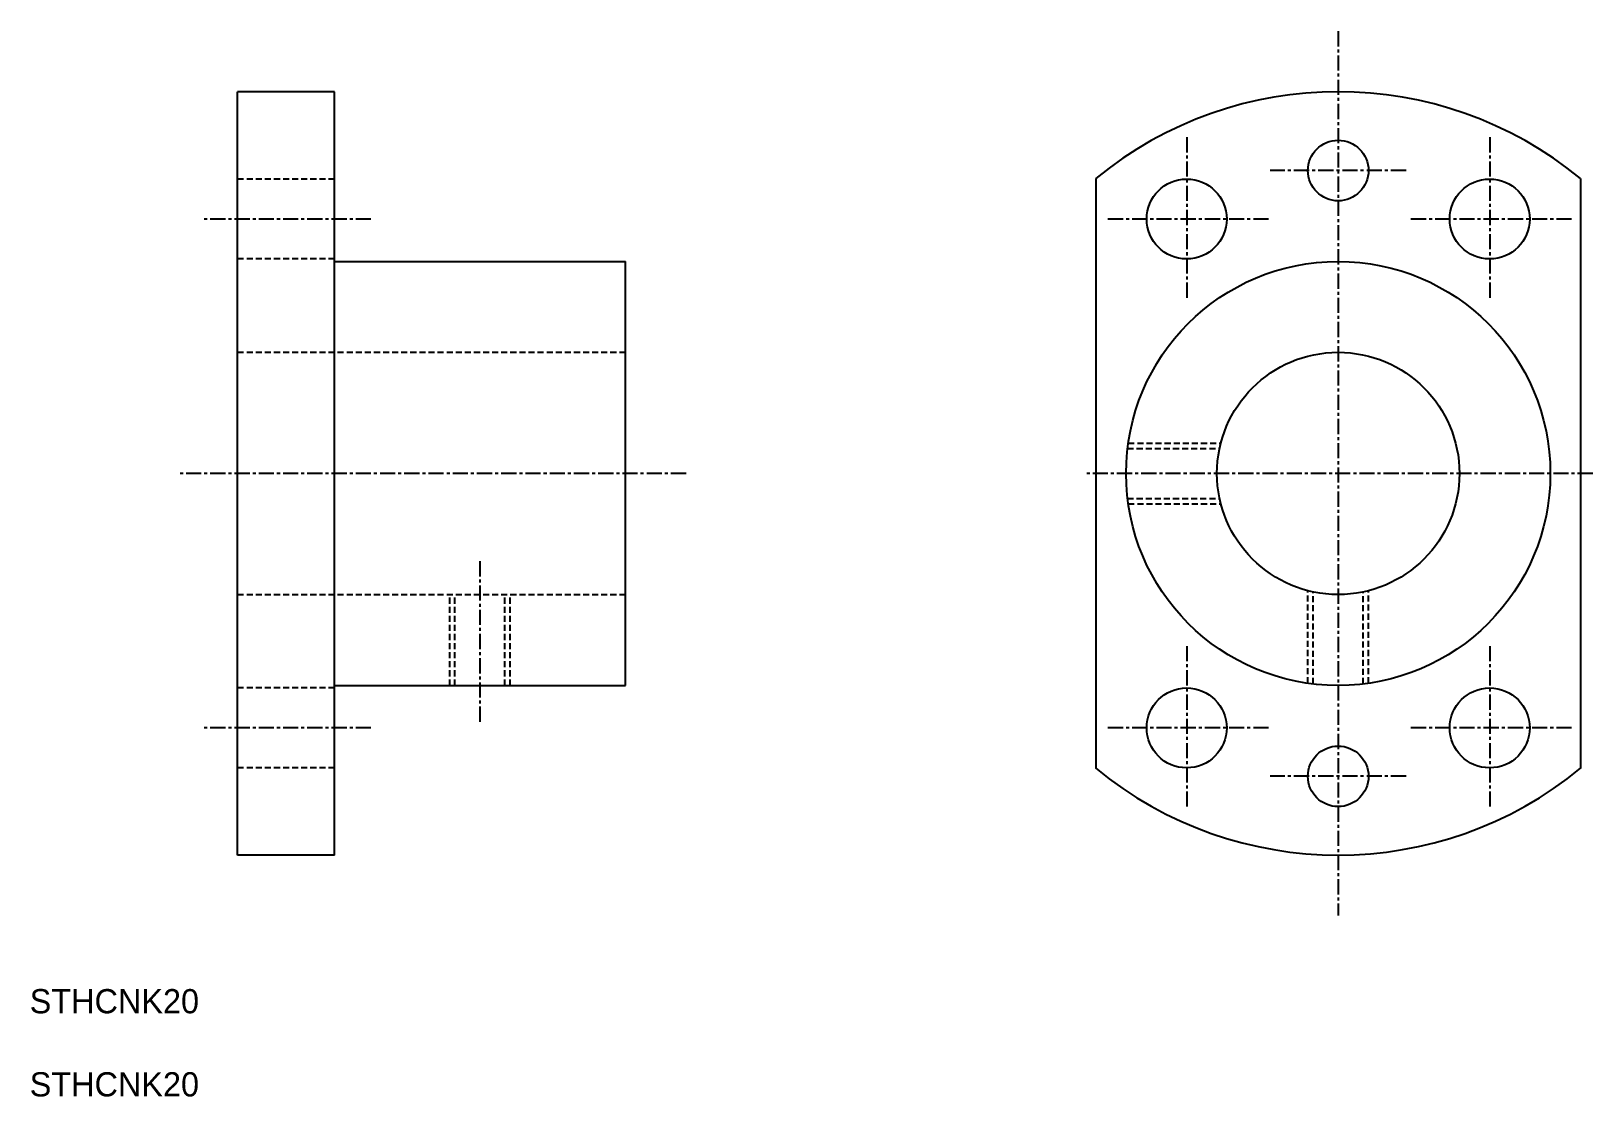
# Model space of a CAD drawing. Extents: x 73 to 202, y 48 to 136.
import ezdxf

# ---------------------------------------------------------------- set-up
doc = ezdxf.new("R2010")
doc.units = 0
doc.linetypes.add('CENTER', pattern=[2, 1.25, -0.25, 0.25, -0.25])
doc.linetypes.add('DASHED', pattern=[0.75, 0.5, -0.25])
doc.layers.get('0').update_dxf_attribs({"linetype": 'CONTINUOUS'})
doc.layers.add('CENTER', color=1, linetype='CENTER')

msp = doc.modelspace()

# ---------------------------------------------------------------- linework, layer by layer
at = {"color": 7, "linetype": 'CONTINUOUS'}
for p, q in [((89.91, 68.25), (89.91, 131.25)), ((97.91, 131.25), (89.91, 131.25)), ((97.91, 68.25), (97.91, 131.25)), ((160.71, 124.09), (160.71, 75.41)), ((200.71, 124.09), (200.71, 75.41)), ((97.91, 117.25), (121.91, 117.25)), ((121.91, 82.25), (121.91, 117.25)), ((97.91, 82.25), (121.91, 82.25)), ((97.91, 68.25), (89.91, 68.25))]:
    msp.add_line(p, q, dxfattribs=at)
at = {"color": 3, "linetype": 'DASHED'}
for p, q in [((97.91, 124.05), (89.91, 124.05)), ((97.91, 117.45), (89.91, 117.45)), ((89.91, 109.75), (121.91, 109.75)), ((163.33, 101.82), (170.93, 101.82)), ((163.39, 102.25), (171.03, 102.25)), ((163.33, 97.68), (170.93, 97.68)), ((163.39, 97.25), (171.03, 97.25)), ((89.91, 89.75), (121.91, 89.75)), ((107.41, 82.25), (107.41, 89.75)), ((107.84, 82.25), (107.84, 89.75)), ((111.97, 82.25), (111.97, 89.75)), ((112.41, 82.25), (112.41, 89.75)), ((178.21, 82.43), (178.21, 90.07)), ((178.64, 82.37), (178.64, 89.97)), ((182.78, 82.37), (182.78, 89.97)), ((183.21, 82.43), (183.21, 90.07)), ((97.91, 82.05), (89.91, 82.05)), ((97.91, 75.45), (89.91, 75.45))]:
    msp.add_line(p, q, dxfattribs=at)
at = {"color": 7, "linetype": 'CONTINUOUS'}
for centre, radius in [((180.71, 124.75), 2.5), ((168.21, 120.75), 3.3), ((193.21, 120.75), 3.3), ((180.71, 99.75), 17.5), ((180.71, 99.75), 10), ((168.21, 78.75), 3.3), ((193.21, 78.75), 3.3), ((180.71, 74.75), 2.5)]:
    msp.add_circle(centre, radius, dxfattribs=at)
for start, end in [(50.5859, 129.4141), (230.5859, 309.4141)]:
    msp.add_arc((180.71, 99.75), 31.5, start, end, dxfattribs=at)
at = {"layer": 'CENTER', "color": 1, "linetype": 'CENTER'}
for p, q in [((180.71, 136.25), (180.71, 63.25)), ((168.21, 127.5), (168.21, 114)), ((193.21, 127.5), (193.21, 114)), ((186.31, 124.75), (175.11, 124.75)), ((100.91, 120.75), (86.91, 120.75)), ((174.96, 120.75), (161.46, 120.75)), ((199.96, 120.75), (186.46, 120.75)), ((126.91, 99.75), (84.91, 99.75)), ((201.71, 99.75), (159.71, 99.75)), ((109.91, 79.25), (109.91, 92.75)), ((168.21, 85.5), (168.21, 72)), ((193.21, 85.5), (193.21, 72)), ((100.91, 78.75), (86.91, 78.75)), ((174.96, 78.75), (161.46, 78.75)), ((199.96, 78.75), (186.46, 78.75)), ((186.31, 74.75), (175.11, 74.75))]:
    msp.add_line(p, q, dxfattribs=at)

# ---------------------------------------------------------------- texts
at = {"color": 7, "linetype": 'CONTINUOUS'}
for p in [(72.76, 55.19), (72.76, 48.33)]:
    msp.add_text('STHCNK20', height=2, dxfattribs=at).set_placement(p)

doc.saveas('drawing.dxf')
